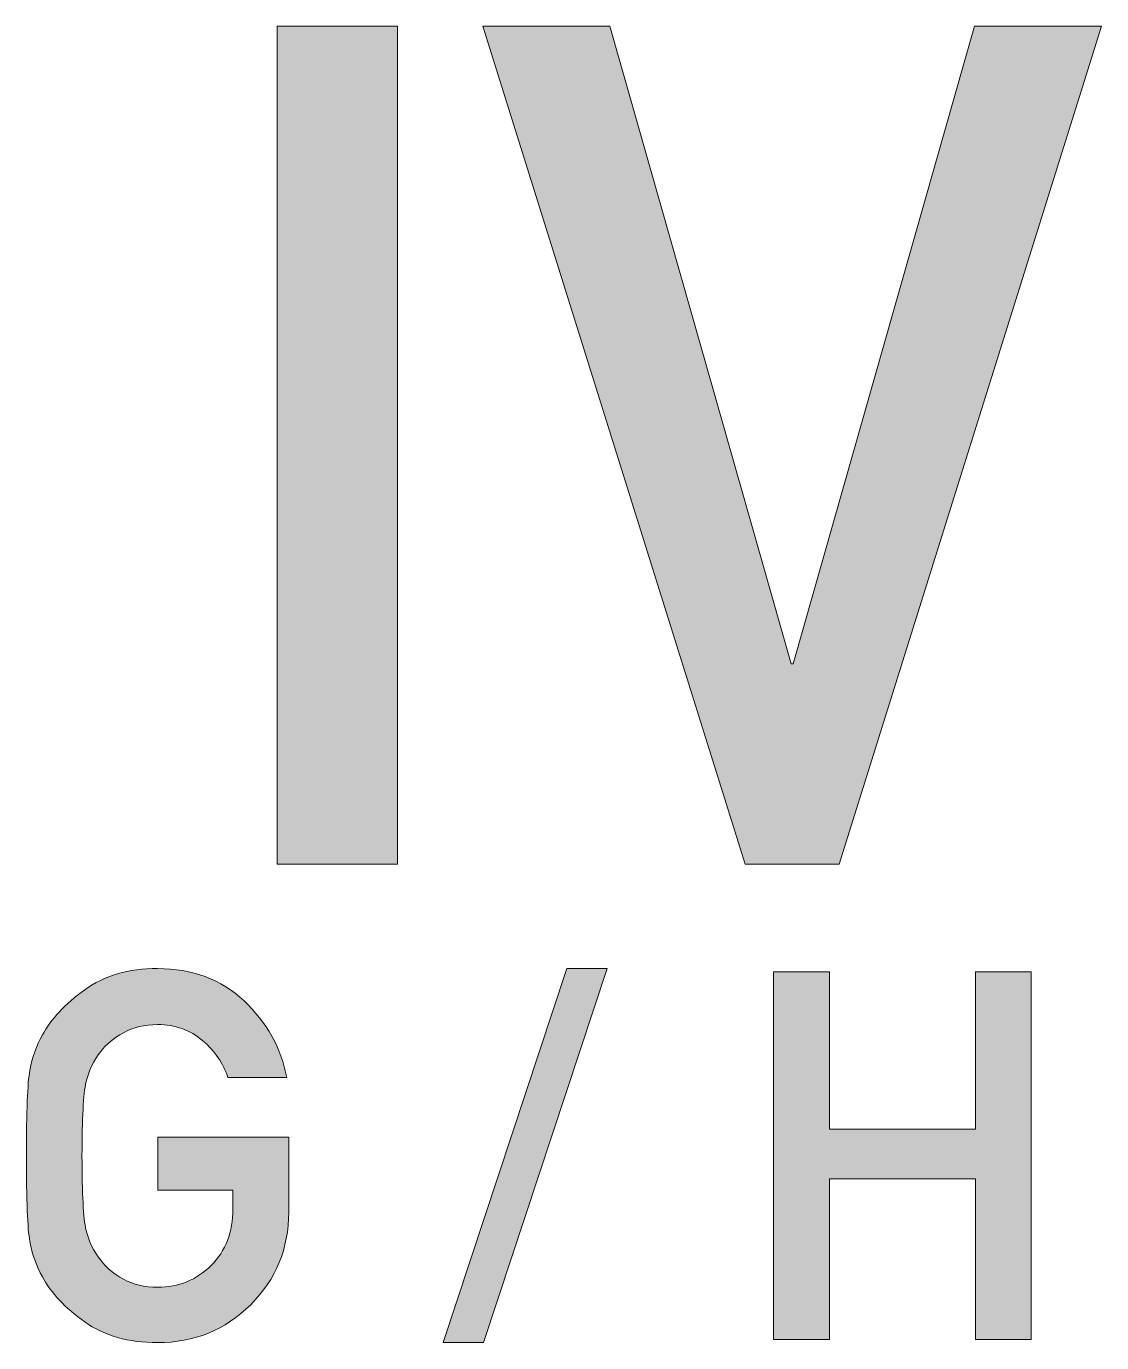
# Model space of a CAD drawing. Header units: inches. Extents: x 247 to 2765, y -1897 to -1110.
# Drawn here: x 898.45 to 915.72, y -1446.86 to -1425.71 of the extents above; entities that cross this region are included whole.
import ezdxf

# ---------------------------------------------------------------- set-up
doc = ezdxf.new("R2010")
doc.units = ezdxf.units.IN
doc.header["$MEASUREMENT"] = 0
doc.layers.add('Layer 1', color=7, linetype='Continuous')

# ---------------------------------------------------------------- blocks, each defined once
blk = doc.blocks.new('block 136')
at = {"layer": 'Layer 1', "true_color": 0x010101}
h = blk.add_hatch(color=18, dxfattribs=at)
h.dxf.hatch_style = 2
h.paths.add_polyline_path([(902.474, -1439.171), (902.474, -1425.714), (904.41, -1425.714), (904.41, -1439.171)])
h = blk.add_hatch(color=18, dxfattribs=at)
h.dxf.hatch_style = 2
h.paths.add_polyline_path([(909.996, -1439.171), (905.78, -1425.714), (907.822, -1425.714), (910.733, -1435.957), (910.768, -1435.957), (913.679, -1425.714), (915.722, -1425.714), (911.505, -1439.171)])
at = {"layer": 'Layer 1', "lineweight": 0}
for points in [[(902.474, -1439.171), (902.474, -1425.714), (904.41, -1425.714), (904.41, -1439.171), (902.474, -1439.171)], [(909.996, -1439.171), (905.78, -1425.714), (907.822, -1425.714), (910.733, -1435.957), (910.768, -1435.957), (913.679, -1425.714), (915.722, -1425.714), (911.505, -1439.171), (909.996, -1439.171)]]:
    blk.add_lwpolyline(points, dxfattribs=at)
blk = doc.blocks.new('block 137')
at = {"layer": 'Layer 1', "true_color": 0x010101}
h = blk.add_hatch(color=18, dxfattribs=at)
h.dxf.hatch_style = 2
edge = h.paths.add_edge_path()
edge.add_spline(control_points=[(900.561, -1444.405), (900.561, -1444.405), (900.561, -1443.557), (900.561, -1443.557), (900.561, -1443.557), (902.661, -1443.557), (902.661, -1443.557), (902.661, -1443.557), (902.661, -1444.762), (902.661, -1444.762), (902.661, -1445.348), (902.457, -1445.844), (902.05, -1446.25), (901.642, -1446.655), (901.143, -1446.859), (900.554, -1446.859), (900.089, -1446.859), (899.699, -1446.748), (899.384, -1446.525), (899.069, -1446.302), (898.842, -1446.061), (898.705, -1445.801), (898.608, -1445.628), (898.54, -1445.439), (898.502, -1445.233), (898.465, -1445.028), (898.446, -1444.57), (898.446, -1443.859), (898.446, -1443.147), (898.465, -1442.69), (898.502, -1442.485), (898.54, -1442.279), (898.608, -1442.09), (898.705, -1441.917), (898.842, -1441.66), (899.069, -1441.419), (899.384, -1441.191), (899.7, -1440.964), (900.089, -1440.85), (900.554, -1440.85), (901.113, -1440.85), (901.575, -1441.023), (901.943, -1441.368), (902.309, -1441.713), (902.539, -1442.125), (902.63, -1442.602), (902.63, -1442.602), (901.685, -1442.602), (901.685, -1442.602), (901.612, -1442.375), (901.476, -1442.177), (901.278, -1442.007), (901.079, -1441.837), (900.838, -1441.75), (900.554, -1441.75), (900.343, -1441.75), (900.161, -1441.793), (900.006, -1441.88), (899.852, -1441.966), (899.731, -1442.066), (899.642, -1442.18), (899.525, -1442.333), (899.446, -1442.498), (899.404, -1442.679), (899.363, -1442.861), (899.34, -1443.253), (899.34, -1443.86), (899.34, -1444.468), (899.362, -1444.863), (899.404, -1445.043), (899.446, -1445.224), (899.525, -1445.388), (899.642, -1445.535), (899.731, -1445.654), (899.853, -1445.756), (900.006, -1445.839), (900.161, -1445.925), (900.343, -1445.968), (900.554, -1445.968), (900.894, -1445.968), (901.181, -1445.851), (901.416, -1445.619), (901.648, -1445.386), (901.765, -1445.084), (901.765, -1444.711), (901.765, -1444.711), (901.765, -1444.408), (901.765, -1444.408), (901.765, -1444.408), (900.561, -1444.408), (900.561, -1444.408), (900.561, -1444.408), (900.561, -1444.405), (900.561, -1444.405), (900.561, -1444.405), (900.561, -1444.405), (900.561, -1444.405)], knot_values=[0, 0, 0, 0, 1, 1, 1, 2, 2, 2, 3, 3, 3, 4, 4, 4, 5, 5, 5, 6, 6, 6, 7, 7, 7, 8, 8, 8, 9, 9, 9, 10, 10, 10, 11, 11, 11, 12, 12, 12, 13, 13, 13, 14, 14, 14, 15, 15, 15, 16, 16, 16, 17, 17, 17, 18, 18, 18, 19, 19, 19, 20, 20, 20, 21, 21, 21, 22, 22, 22, 23, 23, 23, 24, 24, 24, 25, 25, 25, 26, 26, 26, 27, 27, 27, 28, 28, 28, 29, 29, 29, 30, 30, 30, 31, 31, 31, 32, 32, 32, 32], degree=3, periodic=1)
h = blk.add_hatch(color=18, dxfattribs=at)
h.dxf.hatch_style = 2
h.paths.add_polyline_path([(905.145, -1446.858), (907.128, -1440.848), (907.776, -1440.848), (905.793, -1446.858)])
h = blk.add_hatch(color=18, dxfattribs=at)
h.dxf.hatch_style = 2
h.paths.add_polyline_path([(913.693, -1446.809), (913.693, -1444.23), (911.348, -1444.23), (911.348, -1446.809), (910.452, -1446.809), (910.452, -1440.901), (911.348, -1440.901), (911.348, -1443.432), (913.693, -1443.432), (913.693, -1440.901), (914.589, -1440.901), (914.589, -1446.809)])
at = {"layer": 'Layer 1', "lineweight": 0}
for points in [[(905.145, -1446.858), (907.128, -1440.848), (907.776, -1440.848), (905.793, -1446.858), (905.145, -1446.858)], [(913.693, -1446.809), (913.693, -1444.23), (911.348, -1444.23), (911.348, -1446.809), (910.452, -1446.809), (910.452, -1440.901), (911.348, -1440.901), (911.348, -1443.432), (913.693, -1443.432), (913.693, -1440.901), (914.589, -1440.901), (914.589, -1446.809), (913.693, -1446.809)]]:
    blk.add_lwpolyline(points, dxfattribs=at)
blk.add_open_spline([(900.561, -1444.405), (900.561, -1444.405), (900.561, -1443.557), (900.561, -1443.557), (900.561, -1443.557), (902.661, -1443.557), (902.661, -1443.557), (902.661, -1443.557), (902.661, -1444.762), (902.661, -1444.762), (902.661, -1445.348), (902.457, -1445.844), (902.05, -1446.25), (901.642, -1446.655), (901.143, -1446.859), (900.554, -1446.859), (900.089, -1446.859), (899.699, -1446.748), (899.384, -1446.525), (899.069, -1446.302), (898.842, -1446.061), (898.705, -1445.801), (898.608, -1445.628), (898.54, -1445.439), (898.502, -1445.233), (898.465, -1445.028), (898.446, -1444.57), (898.446, -1443.859), (898.446, -1443.147), (898.465, -1442.69), (898.502, -1442.485), (898.54, -1442.279), (898.608, -1442.09), (898.705, -1441.917), (898.842, -1441.66), (899.069, -1441.419), (899.384, -1441.191), (899.7, -1440.964), (900.089, -1440.85), (900.554, -1440.85), (901.113, -1440.85), (901.575, -1441.023), (901.943, -1441.368), (902.309, -1441.713), (902.539, -1442.125), (902.63, -1442.602), (902.63, -1442.602), (901.685, -1442.602), (901.685, -1442.602), (901.612, -1442.375), (901.476, -1442.177), (901.278, -1442.007), (901.079, -1441.837), (900.838, -1441.75), (900.554, -1441.75), (900.343, -1441.75), (900.161, -1441.793), (900.006, -1441.88), (899.852, -1441.966), (899.731, -1442.066), (899.642, -1442.18), (899.525, -1442.333), (899.446, -1442.498), (899.404, -1442.679), (899.363, -1442.861), (899.34, -1443.253), (899.34, -1443.86), (899.34, -1444.468), (899.362, -1444.863), (899.404, -1445.043), (899.446, -1445.224), (899.525, -1445.388), (899.642, -1445.535), (899.731, -1445.654), (899.853, -1445.756), (900.006, -1445.839), (900.161, -1445.925), (900.343, -1445.968), (900.554, -1445.968), (900.894, -1445.968), (901.181, -1445.851), (901.416, -1445.619), (901.648, -1445.386), (901.765, -1445.084), (901.765, -1444.711), (901.765, -1444.711), (901.765, -1444.408), (901.765, -1444.408), (901.765, -1444.408), (900.561, -1444.408), (900.561, -1444.408), (900.561, -1444.408), (900.561, -1444.405), (900.561, -1444.405), (900.561, -1444.405), (900.561, -1444.405), (900.561, -1444.405)], degree=3, knots=[0, 0, 0, 0, 1, 1, 1, 2, 2, 2, 3, 3, 3, 4, 4, 4, 5, 5, 5, 6, 6, 6, 7, 7, 7, 8, 8, 8, 9, 9, 9, 10, 10, 10, 11, 11, 11, 12, 12, 12, 13, 13, 13, 14, 14, 14, 15, 15, 15, 16, 16, 16, 17, 17, 17, 18, 18, 18, 19, 19, 19, 20, 20, 20, 21, 21, 21, 22, 22, 22, 23, 23, 23, 24, 24, 24, 25, 25, 25, 26, 26, 26, 27, 27, 27, 28, 28, 28, 29, 29, 29, 30, 30, 30, 31, 31, 31, 32, 32, 32, 32], dxfattribs=at)
blk = doc.blocks.new('block 134')
at = {"layer": 'Layer 1'}
for name in ['block 136', 'block 137']:
    blk.add_blockref(name, (0, 0), dxfattribs=at)

msp = doc.modelspace()

# ---------------------------------------------------------------- block references
at = {"layer": 'Layer 1'}
msp.add_blockref('block 134', (0, 0), dxfattribs=at)

doc.saveas('drawing.dxf')
